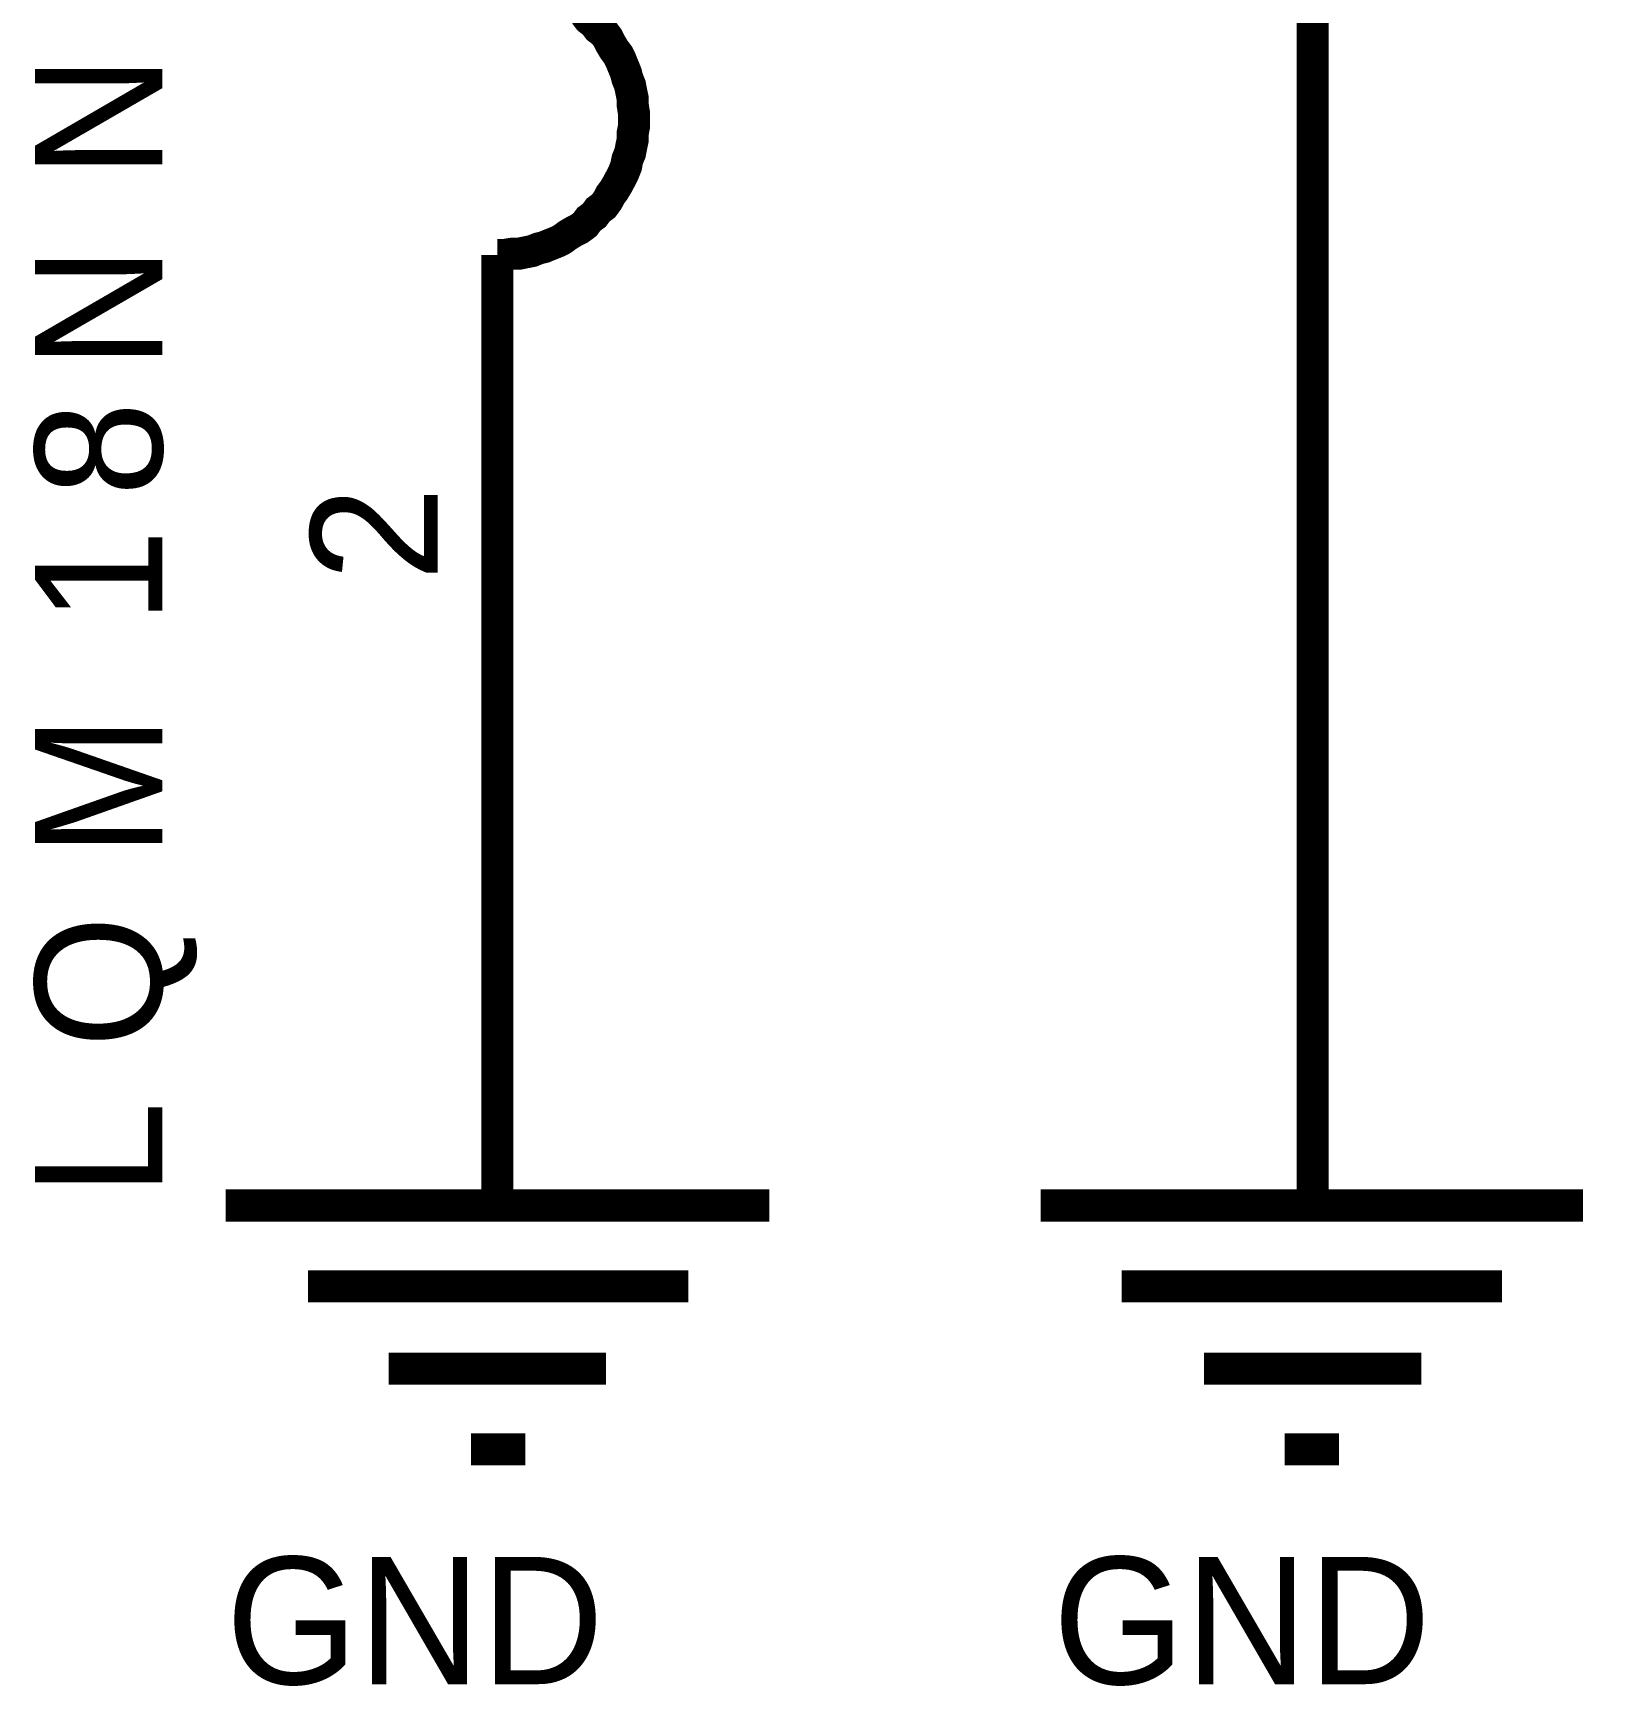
# Model space of a CAD drawing. Header units: inches. Extents: x 0 to 569, y 0 to 432.
# Drawn here: x 112.5 to 127.15, y 152.98 to 168.44 of the extents above; entities that cross this region are included whole.
import ezdxf

# ---------------------------------------------------------------- set-up
doc = ezdxf.new("R2010")
doc.units = ezdxf.units.IN
doc.layers.add('Sheet', color=255, linetype='Continuous')

msp = doc.modelspace()

# ---------------------------------------------------------------- linework, layer by layer
at = {"layer": 'Sheet'}
for points in [[(124.47, 172.715, 0.3, 0.3, 0), (124.47, 160.015, 0.3, 0.3, 0)], [(118.12, 167.63, 0.3, 0.3, 0), (118.12, 167.692, 0.3, 0.3, 0), (118.108, 167.767, 0.3, 0.3, 0), (118.108, 167.829, 0.3, 0.3, 0), (118.095, 167.891, 0.3, 0.3, 0), (118.083, 167.953, 0.3, 0.3, 0), (118.058, 168.015, 0.3, 0.3, 0), (118.046, 168.064, 0.3, 0.3, 0), (118.021, 168.126, 0.3, 0.3, 0), (117.996, 168.188, 0.3, 0.3, 0), (117.971, 168.238, 0.3, 0.3, 0), (117.934, 168.287, 0.3, 0.3, 0), (117.897, 168.349, 0.3, 0.3, 0), (117.872, 168.399, 0.3, 0.3, 0), (117.835, 168.449, 0.3, 0.3, 0), (117.785, 168.486, 0.3, 0.3, 0), (117.748, 168.535, 0.3, 0.3, 0), (117.698, 168.573, 0.3, 0.3, 0), (117.661, 168.622, 0.3, 0.3, 0)], [(116.842, 166.365, 0.3, 0.3, 0), (116.904, 166.365, 0.3, 0.3, 0), (116.979, 166.377, 0.3, 0.3, 0), (117.041, 166.377, 0.3, 0.3, 0), (117.103, 166.39, 0.3, 0.3, 0), (117.165, 166.402, 0.3, 0.3, 0), (117.227, 166.427, 0.3, 0.3, 0), (117.277, 166.439, 0.3, 0.3, 0), (117.339, 166.464, 0.3, 0.3, 0), (117.401, 166.489, 0.3, 0.3, 0), (117.45, 166.514, 0.3, 0.3, 0), (117.5, 166.551, 0.3, 0.3, 0), (117.562, 166.588, 0.3, 0.3, 0), (117.611, 166.613, 0.3, 0.3, 0), (117.661, 166.65, 0.3, 0.3, 0), (117.698, 166.7, 0.3, 0.3, 0), (117.748, 166.737, 0.3, 0.3, 0), (117.785, 166.787, 0.3, 0.3, 0), (117.835, 166.824, 0.3, 0.3, 0), (117.872, 166.874, 0.3, 0.3, 0), (117.897, 166.923, 0.3, 0.3, 0), (117.934, 166.973, 0.3, 0.3, 0), (117.971, 167.035, 0.3, 0.3, 0), (117.996, 167.084, 0.3, 0.3, 0), (118.021, 167.134, 0.3, 0.3, 0), (118.046, 167.196, 0.3, 0.3, 0), (118.058, 167.258, 0.3, 0.3, 0), (118.083, 167.32, 0.3, 0.3, 0), (118.095, 167.382, 0.3, 0.3, 0), (118.108, 167.444, 0.3, 0.3, 0), (118.108, 167.506, 0.3, 0.3, 0), (118.12, 167.568, 0.3, 0.3, 0), (118.12, 167.63, 0.3, 0.3, 0)], [(116.842, 166.365, 0.3, 0.3, 0), (116.842, 165.1, 0.3, 0.3, 0)], [(116.842, 166.365, 0.3, 0.3, 0), (116.842, 166.105, 0.3, 0.3, 0)], [(116.842, 165.1, 0.3, 0.3, 0), (116.842, 160.015, 0.3, 0.3, 0)], [(116.842, 160.015, 0.3, 0.3, 0), (116.842, 157.473, 0.3, 0.3, 0)], [(124.47, 160.015, 0.3, 0.3, 0), (124.47, 157.473, 0.3, 0.3, 0)], [(114.3, 157.473, 0.3, 0.3, 0), (119.385, 157.473, 0.3, 0.3, 0)], [(121.927, 157.473, 0.3, 0.3, 0), (127, 157.473, 0.3, 0.3, 0)], [(115.069, 156.716, 0.3, 0.3, 0), (118.628, 156.716, 0.3, 0.3, 0)], [(122.684, 156.716, 0.3, 0.3, 0), (126.243, 156.716, 0.3, 0.3, 0)], [(115.825, 155.947, 0.3, 0.3, 0), (117.859, 155.947, 0.3, 0.3, 0)], [(123.453, 155.947, 0.3, 0.3, 0), (125.487, 155.947, 0.3, 0.3, 0)], [(116.594, 155.191, 0.3, 0.3, 0), (117.103, 155.191, 0.3, 0.3, 0)], [(124.209, 155.191, 0.3, 0.3, 0), (124.718, 155.191, 0.3, 0.3, 0)]]:
    msp.add_lwpolyline(points, format="xyseb", dxfattribs=at)

# ---------------------------------------------------------------- texts
for s, p in [('N', (113.705, 167.084)), ('N', (113.705, 165.298)), ('8', (113.705, 164.108)), ('2', (116.284, 163.314)), ('1', (113.705, 162.917)), ('M', (113.705, 160.734)), ('Q', (113.705, 158.948)), ('L', (113.705, 157.559))]:
    msp.add_text(s, height=1.191, rotation=90, dxfattribs=at).set_placement(p)
for p in [(114.3, 152.995), (122.039, 152.995)]:
    msp.add_text('GND', height=1.1906, dxfattribs=at).set_placement(p)

doc.saveas('drawing.dxf')
